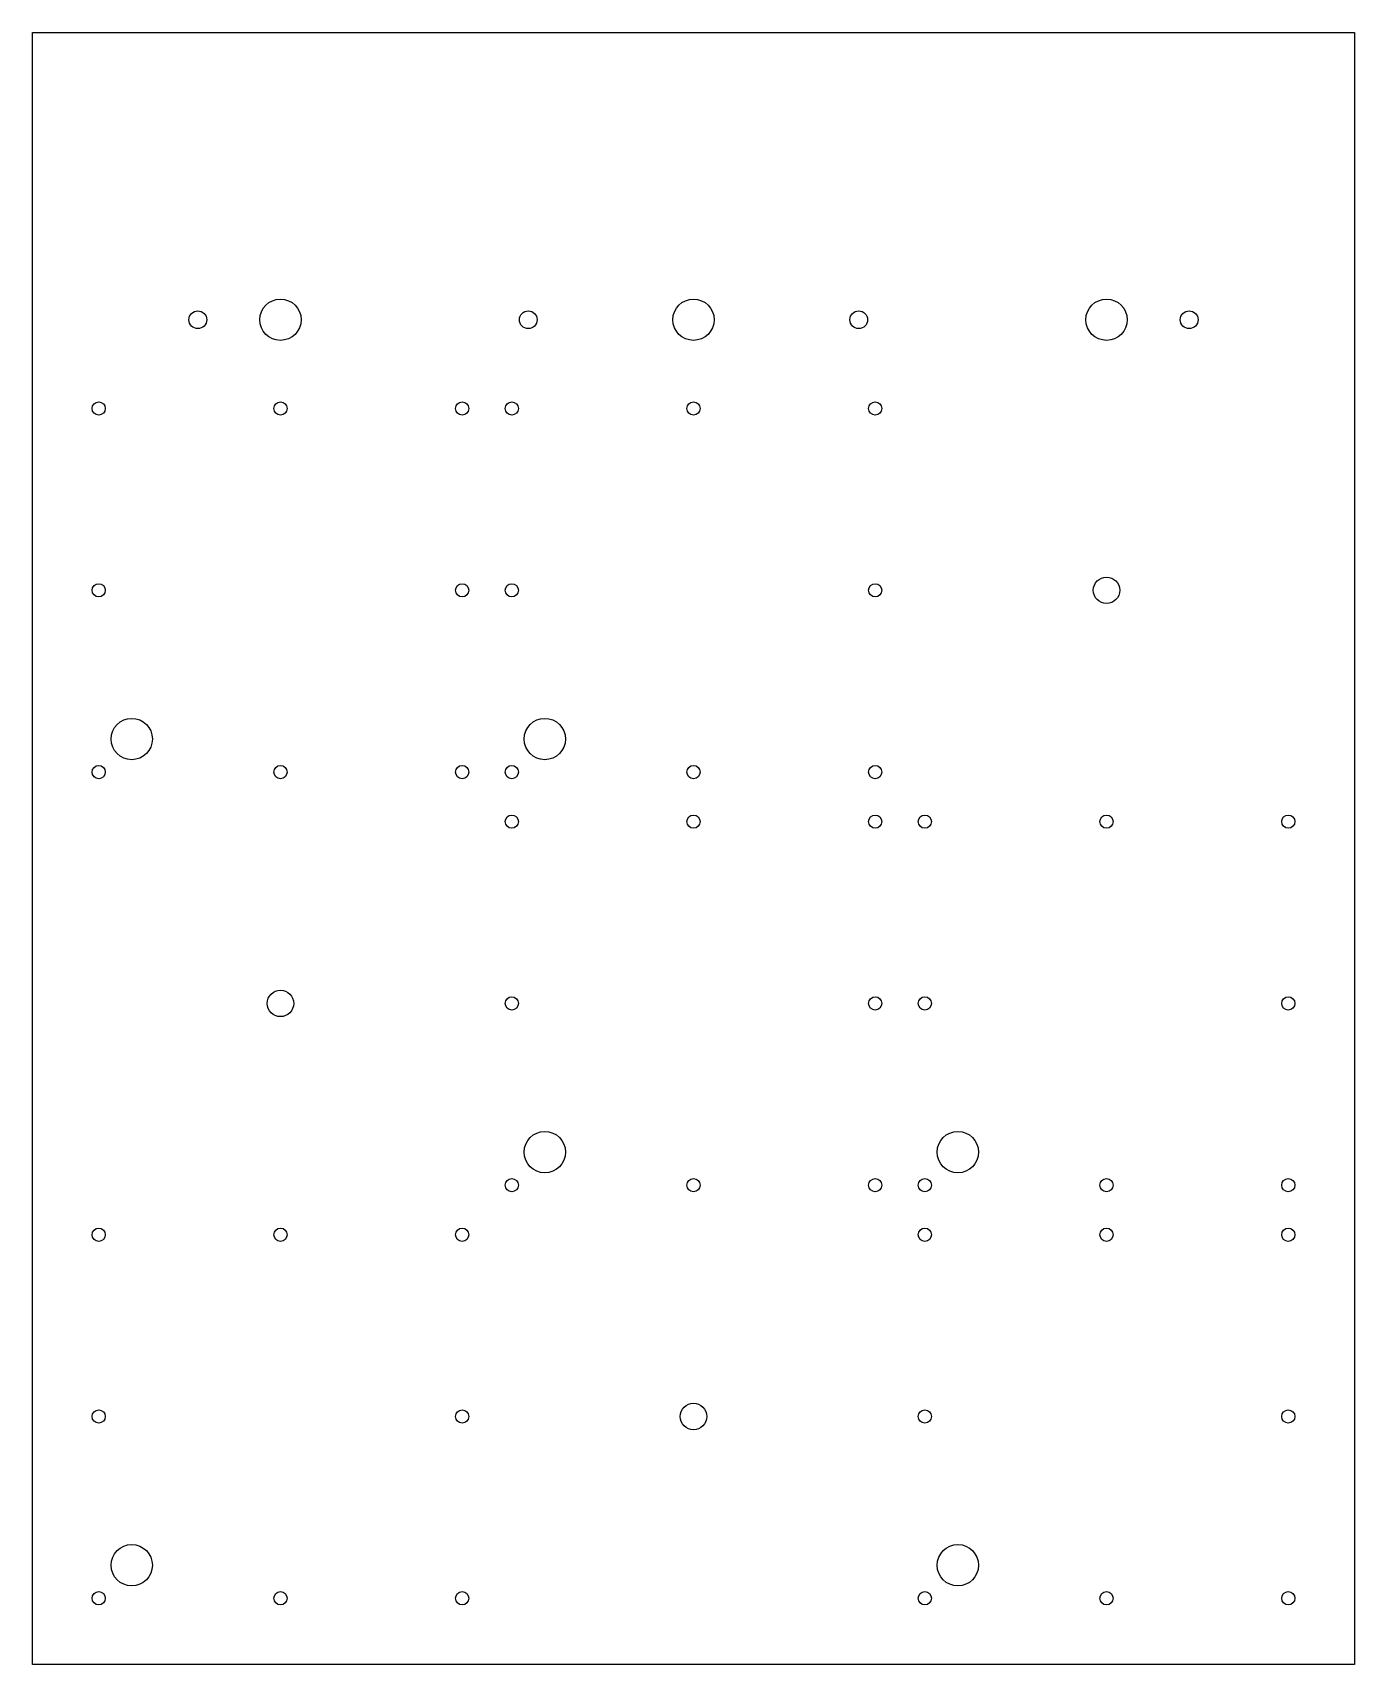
# Model space of a CAD drawing. Header units: millimetres. Extents: x -160 to 160, y -160 to 235.
import ezdxf

# ---------------------------------------------------------------- set-up
doc = ezdxf.new("R2010")
doc.units = ezdxf.units.MM
doc.layers.add('Edge.Cuts', color=254, linetype='CONTINUOUS', true_color=0xd0d2cd)
doc.layers.add('F.Cu', color=13, linetype='CONTINUOUS', true_color=0xc83434)

msp = doc.modelspace()

# ---------------------------------------------------------------- linework, layer by layer
at = {"layer": 'Edge.Cuts', "linetype": 'CONTINUOUS'}
for p, q in [((-160, 235), (160, 235)), ((-160, -160), (-160, 235)), ((160, 235), (160, -160)), ((160, -160), (-160, -160))]:
    msp.add_line(p, q, dxfattribs=at)
at = {"layer": 'Edge.Cuts'}
for centre, radius in [((-100, 165.5), 5), ((0, 165.5), 5), ((100, 165.5), 5), ((-120, 165.5), 2.15), ((-40, 165.5), 2.15), ((40, 165.5), 2.15), ((120, 165.5), 2.15), ((-144, 144), 1.6), ((-100, 144), 1.6), ((-56, 144), 1.6), ((-44, 144), 1.6), ((0, 144), 1.6), ((44, 144), 1.6), ((100, 100), 3.2), ((-144, 100), 1.6), ((-56, 100), 1.6), ((-44, 100), 1.6), ((44, 100), 1.6), ((-136, 64), 5), ((-36, 64), 5), ((-144, 56), 1.6), ((-100, 56), 1.6), ((-56, 56), 1.6), ((-44, 56), 1.6), ((0, 56), 1.6), ((44, 56), 1.6), ((-44, 44), 1.6), ((0, 44), 1.6), ((44, 44), 1.6), ((56, 44), 1.6), ((100, 44), 1.6), ((144, 44), 1.6), ((-100, 0), 3.2), ((-44, 0), 1.6), ((44, 0), 1.6), ((56, 0), 1.6), ((144, 0), 1.6), ((-36, -36), 5), ((64, -36), 5), ((-44, -44), 1.6), ((0, -44), 1.6), ((44, -44), 1.6), ((56, -44), 1.6), ((100, -44), 1.6), ((144, -44), 1.6), ((-144, -56), 1.6), ((-100, -56), 1.6), ((-56, -56), 1.6), ((56, -56), 1.6), ((100, -56), 1.6), ((144, -56), 1.6), ((-144, -100), 1.6), ((-56, -100), 1.6), ((0, -100), 3.2), ((56, -100), 1.6), ((144, -100), 1.6), ((-136, -136), 5), ((64, -136), 5), ((-144, -144), 1.6), ((-100, -144), 1.6), ((-56, -144), 1.6), ((56, -144), 1.6), ((100, -144), 1.6), ((144, -144), 1.6)]:
    msp.add_circle(centre, radius, dxfattribs=at)
at = {"layer": 'F.Cu'}
for centre, radius in [((-100, 165.5), 5), ((-100, 165.5), 5), ((0, 165.5), 5), ((0, 165.5), 5), ((100, 165.5), 5), ((100, 165.5), 5), ((-120, 165.5), 2.15), ((-120, 165.5), 2.15), ((-40, 165.5), 2.15), ((-40, 165.5), 2.15), ((40, 165.5), 2.15), ((40, 165.5), 2.15), ((120, 165.5), 2.15), ((120, 165.5), 2.15), ((-144, 144), 1.6), ((-144, 144), 1.6), ((-100, 144), 1.6), ((-100, 144), 1.6), ((-56, 144), 1.6), ((-56, 144), 1.6), ((-44, 144), 1.6), ((-44, 144), 1.6), ((0, 144), 1.6), ((0, 144), 1.6), ((44, 144), 1.6), ((44, 144), 1.6), ((100, 100), 3.2), ((100, 100), 3.2), ((-144, 100), 1.6), ((-144, 100), 1.6), ((-56, 100), 1.6), ((-56, 100), 1.6), ((-44, 100), 1.6), ((-44, 100), 1.6), ((44, 100), 1.6), ((44, 100), 1.6), ((-136, 64), 5), ((-136, 64), 5), ((-36, 64), 5), ((-36, 64), 5), ((-144, 56), 1.6), ((-144, 56), 1.6), ((-100, 56), 1.6), ((-100, 56), 1.6), ((-56, 56), 1.6), ((-56, 56), 1.6), ((-44, 56), 1.6), ((-44, 56), 1.6), ((0, 56), 1.6), ((0, 56), 1.6), ((44, 56), 1.6), ((44, 56), 1.6), ((-44, 44), 1.6), ((-44, 44), 1.6), ((0, 44), 1.6), ((0, 44), 1.6), ((44, 44), 1.6), ((44, 44), 1.6), ((56, 44), 1.6), ((56, 44), 1.6), ((100, 44), 1.6), ((100, 44), 1.6), ((144, 44), 1.6), ((144, 44), 1.6), ((-100, 0), 3.2), ((-100, 0), 3.2), ((-44, 0), 1.6), ((-44, 0), 1.6), ((44, 0), 1.6), ((44, 0), 1.6), ((56, 0), 1.6), ((56, 0), 1.6), ((144, 0), 1.6), ((144, 0), 1.6), ((-36, -36), 5), ((-36, -36), 5), ((64, -36), 5), ((64, -36), 5), ((-44, -44), 1.6), ((-44, -44), 1.6), ((0, -44), 1.6), ((0, -44), 1.6), ((44, -44), 1.6), ((44, -44), 1.6), ((56, -44), 1.6), ((56, -44), 1.6), ((100, -44), 1.6), ((100, -44), 1.6), ((144, -44), 1.6), ((144, -44), 1.6), ((-144, -56), 1.6), ((-144, -56), 1.6), ((-100, -56), 1.6), ((-100, -56), 1.6), ((-56, -56), 1.6), ((-56, -56), 1.6), ((56, -56), 1.6), ((56, -56), 1.6), ((100, -56), 1.6), ((100, -56), 1.6), ((144, -56), 1.6), ((144, -56), 1.6), ((-144, -100), 1.6), ((-144, -100), 1.6), ((-56, -100), 1.6), ((-56, -100), 1.6), ((0, -100), 3.2), ((0, -100), 3.2), ((56, -100), 1.6), ((56, -100), 1.6), ((144, -100), 1.6), ((144, -100), 1.6), ((-136, -136), 5), ((-136, -136), 5), ((64, -136), 5), ((64, -136), 5), ((-144, -144), 1.6), ((-144, -144), 1.6), ((-100, -144), 1.6), ((-100, -144), 1.6), ((-56, -144), 1.6), ((-56, -144), 1.6), ((56, -144), 1.6), ((56, -144), 1.6), ((100, -144), 1.6), ((100, -144), 1.6), ((144, -144), 1.6), ((144, -144), 1.6)]:
    msp.add_circle(centre, radius, dxfattribs=at)

doc.saveas('drawing.dxf')
